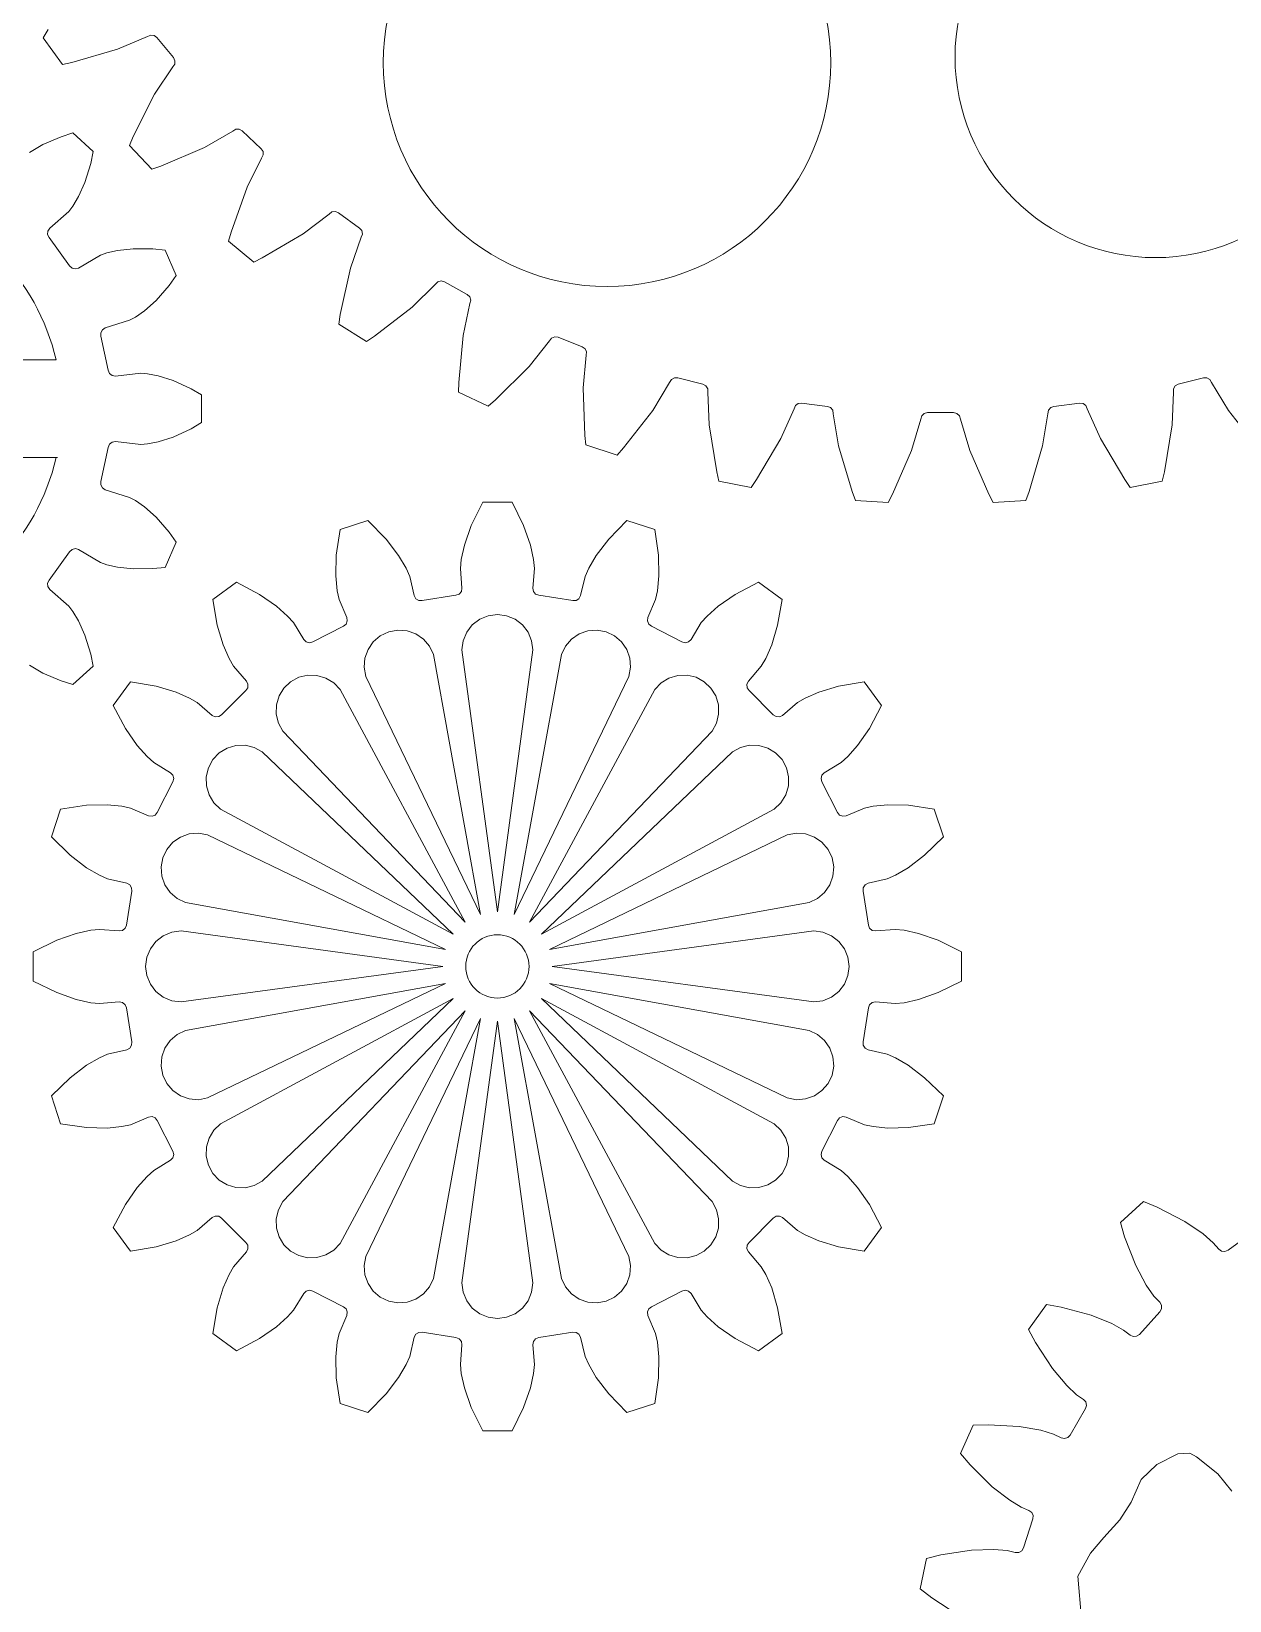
# Model space of a CAD drawing. Header units: millimetres. Extents: x -584 to 91, y -356 to 139.
# Drawn here: x -96.6 to -39.8, y -82.9 to -8.6 of the extents above; entities that cross this region are included whole.
import ezdxf

# ---------------------------------------------------------------- set-up
doc = ezdxf.new("R2010")
doc.units = ezdxf.units.MM
doc.layers.get('0').update_dxf_attribs({"linetype": 'CONTINUOUS'})

msp = doc.modelspace()

# ---------------------------------------------------------------- linework, layer by layer
at = {"color": 5, "lineweight": 0}
for p, q in [((-95.792, -8.541), (-96.02, -8.934)), ((-92.501, -9.474), (-91.074, -8.87)), ((-91.074, -8.87), (-90.925, -8.805)), ((-90.925, -8.805), (-90.763, -8.823)), ((-90.763, -8.823), (-90.632, -8.919)), ((-96.02, -8.934), (-95.108, -10.189)), ((-94.664, -10.094), (-92.501, -9.474)), ((-90.632, -8.919), (-89.847, -9.868)), ((-95.108, -10.189), (-94.664, -10.094)), ((-89.882, -10.311), (-90.742, -11.6)), ((-89.79, -10.177), (-89.882, -10.311)), ((-89.847, -9.868), (-89.777, -10.015)), ((-89.777, -10.015), (-89.79, -10.177)), ((-90.742, -11.6), (-91.756, -13.609)), ((-88.374, -14.121), (-87.034, -13.344)), ((-87.034, -13.344), (-86.894, -13.261)), ((-86.894, -13.261), (-86.731, -13.258)), ((-86.731, -13.258), (-86.59, -13.337)), ((-86.59, -13.337), (-85.692, -14.18)), ((-96.036, -13.987), (-96.672, -14.357)), ((-95.167, -13.614), (-96.036, -13.987)), ((-94.621, -13.437), (-95.167, -13.614)), ((-93.646, -14.315), (-94.621, -13.437)), ((-91.756, -13.609), (-91.933, -14.027)), ((-91.933, -14.027), (-90.871, -15.158)), ((-93.765, -14.876), (-93.646, -14.315)), ((-90.442, -15.008), (-88.374, -14.121)), ((-85.671, -14.624), (-86.362, -16.01)), ((-85.692, -14.18), (-85.604, -14.317)), ((-85.596, -14.479), (-85.671, -14.624)), ((-85.604, -14.317), (-85.596, -14.479)), ((-94.045, -15.78), (-93.765, -14.876)), ((-90.871, -15.158), (-90.442, -15.008)), ((-94.347, -16.451), (-94.045, -15.78)), ((-86.362, -16.01), (-87.117, -18.13)), ((-94.812, -17.15), (-94.618, -16.901)), ((-94.618, -16.901), (-94.347, -16.451)), ((-95.711, -17.946), (-94.812, -17.15)), ((-83.697, -18.215), (-82.465, -17.276)), ((-82.465, -17.276), (-82.337, -17.176)), ((-82.337, -17.176), (-82.176, -17.153)), ((-82.176, -17.153), (-82.025, -17.214)), ((-82.025, -17.214), (-81.029, -17.938)), ((-95.812, -18.243), (-95.801, -18.081)), ((-95.74, -18.389), (-95.812, -18.243)), ((-95.801, -18.081), (-95.711, -17.946)), ((-95.74, -18.389), (-94.77, -19.724)), ((-87.117, -18.13), (-87.24, -18.568)), ((-87.24, -18.568), (-86.045, -19.556)), ((-85.638, -19.354), (-83.697, -18.215)), ((-80.952, -18.375), (-81.465, -19.837)), ((-81.029, -17.938), (-80.924, -18.062)), ((-80.896, -18.222), (-80.952, -18.375)), ((-80.924, -18.062), (-80.896, -18.222)), ((-93.305, -19.225), (-94.34, -19.833)), ((-93.009, -19.117), (-93.305, -19.225)), ((-92.497, -18.998), (-93.009, -19.117)), ((-91.765, -18.918), (-92.497, -18.998)), ((-90.819, -18.931), (-91.765, -18.918)), ((-90.248, -18.991), (-90.819, -18.931)), ((-89.714, -20.19), (-90.248, -18.991)), ((-94.654, -19.838), (-94.77, -19.724)), ((-94.496, -19.877), (-94.654, -19.838)), ((-94.34, -19.833), (-94.496, -19.877)), ((-86.045, -19.556), (-85.638, -19.354)), ((-81.465, -19.837), (-81.948, -22.035)), ((-90.675, -21.366), (-90.052, -20.654)), ((-90.052, -20.654), (-89.714, -20.19)), ((-78.544, -21.691), (-77.439, -20.604)), ((-77.439, -20.604), (-77.325, -20.489)), ((-77.325, -20.489), (-77.168, -20.446)), ((-77.168, -20.446), (-77.011, -20.488)), ((-77.011, -20.488), (-75.931, -21.081)), ((-91.224, -21.857), (-90.675, -21.366)), ((-75.801, -21.505), (-76.126, -23.02)), ((-75.931, -21.081), (-75.812, -21.191)), ((-75.812, -21.191), (-75.764, -21.347)), ((-75.764, -21.347), (-75.801, -21.505)), ((-91.933, -22.305), (-91.655, -22.157)), ((-91.655, -22.157), (-91.224, -21.857)), ((-81.948, -22.035), (-82.015, -22.485)), ((-80.327, -23.064), (-78.544, -21.691)), ((-93.291, -22.898), (-93.215, -22.754)), ((-93.285, -23.06), (-93.291, -22.898)), ((-93.215, -22.754), (-93.078, -22.667)), ((-93.078, -22.667), (-91.933, -22.305)), ((-82.015, -22.485), (-80.705, -23.316)), ((-76.126, -23.02), (-76.33, -25.261)), ((-93.285, -23.06), (-92.942, -24.674)), ((-80.705, -23.316), (-80.327, -23.064)), ((-72.996, -24.493), (-72.036, -23.277)), ((-72.036, -23.277), (-71.937, -23.148)), ((-71.937, -23.148), (-71.787, -23.086)), ((-71.787, -23.086), (-71.625, -23.107)), ((-71.625, -23.107), (-70.48, -23.56)), ((-70.48, -23.56), (-70.348, -23.655)), ((-70.348, -23.655), (-70.281, -23.803)), ((-74.593, -26.079), (-72.996, -24.493)), ((-70.297, -23.965), (-70.43, -25.509)), ((-70.281, -23.803), (-70.297, -23.965)), ((-92.882, -24.825), (-92.942, -24.674)), ((-92.754, -24.926), (-92.882, -24.825)), ((-92.593, -24.949), (-92.754, -24.926)), ((-91.4, -24.814), (-92.593, -24.949)), ((-91.086, -24.836), (-91.4, -24.814)), ((-90.569, -24.935), (-91.086, -24.836)), ((-89.869, -25.16), (-90.569, -24.935)), ((-89.01, -25.557), (-89.869, -25.16)), ((-76.33, -25.261), (-76.34, -25.716)), ((-67.14, -26.578), (-66.34, -25.251)), ((-66.34, -25.251), (-66.258, -25.11)), ((-66.258, -25.11), (-66.117, -25.03)), ((-66.117, -25.03), (-65.954, -25.031)), ((-65.954, -25.031), (-64.762, -25.337)), ((-42.238, -25.337), (-41.046, -25.031)), ((-41.046, -25.031), (-40.883, -25.03)), ((-40.883, -25.03), (-40.742, -25.11)), ((-40.742, -25.11), (-40.66, -25.251)), ((-40.66, -25.251), (-39.86, -26.578)), ((-88.513, -25.844), (-89.01, -25.557)), ((-88.513, -27.156), (-88.513, -25.844)), ((-76.34, -25.716), (-74.936, -26.376)), ((-70.43, -25.509), (-70.351, -27.758)), ((-64.762, -25.337), (-64.619, -25.415)), ((-64.619, -25.415), (-64.534, -25.553)), ((-64.534, -25.553), (-64.529, -25.716)), ((-64.529, -25.716), (-64.468, -27.264)), ((-42.532, -27.264), (-42.471, -25.716)), ((-42.471, -25.716), (-42.466, -25.553)), ((-42.466, -25.553), (-42.381, -25.415)), ((-42.381, -25.415), (-42.238, -25.337)), ((-74.936, -26.376), (-74.593, -26.079)), ((-68.526, -28.351), (-67.14, -26.578)), ((-61.07, -27.912), (-60.442, -26.495)), ((-60.442, -26.495), (-60.378, -26.346)), ((-60.378, -26.346), (-60.248, -26.248)), ((-60.248, -26.248), (-60.087, -26.229)), ((-60.087, -26.229), (-58.865, -26.383)), ((-58.865, -26.383), (-58.714, -26.442)), ((-58.714, -26.442), (-58.612, -26.569)), ((-58.612, -26.569), (-58.587, -26.73)), ((-58.587, -26.73), (-58.332, -28.258)), ((-54.39, -26.835), (-54.273, -26.722)), ((-54.273, -26.722), (-54.116, -26.682)), ((-54.116, -26.682), (-52.884, -26.682)), ((-52.884, -26.682), (-52.727, -26.722)), ((-52.727, -26.722), (-52.61, -26.835)), ((-48.668, -28.258), (-48.413, -26.73)), ((-48.413, -26.73), (-48.388, -26.569)), ((-48.388, -26.569), (-48.286, -26.442)), ((-48.286, -26.442), (-48.135, -26.383)), ((-48.135, -26.383), (-46.913, -26.229)), ((-46.913, -26.229), (-46.752, -26.248)), ((-46.752, -26.248), (-46.622, -26.346)), ((-46.622, -26.346), (-46.558, -26.495)), ((-46.558, -26.495), (-45.93, -27.912)), ((-39.86, -26.578), (-38.474, -28.351)), ((-89.869, -27.84), (-89.01, -27.443)), ((-89.01, -27.443), (-88.513, -27.156)), ((-64.468, -27.264), (-64.108, -29.485)), ((-54.88, -28.475), (-54.435, -26.991)), ((-54.435, -26.991), (-54.39, -26.835)), ((-52.61, -26.835), (-52.565, -26.991)), ((-52.565, -26.991), (-52.12, -28.475)), ((-42.892, -29.485), (-42.532, -27.264)), ((-92.942, -28.326), (-92.882, -28.175)), ((-92.882, -28.175), (-92.754, -28.074)), ((-92.754, -28.074), (-92.593, -28.051)), ((-92.593, -28.051), (-91.4, -28.186)), ((-91.4, -28.186), (-91.086, -28.164)), ((-91.086, -28.164), (-90.569, -28.065)), ((-90.569, -28.065), (-89.869, -27.84)), ((-70.351, -27.758), (-70.305, -28.21)), ((-70.305, -28.21), (-68.83, -28.689)), ((-62.222, -29.845), (-61.07, -27.912)), ((-45.93, -27.912), (-44.778, -29.845)), ((-93.285, -29.94), (-92.942, -28.326)), ((-68.83, -28.689), (-68.526, -28.351)), ((-58.332, -28.258), (-57.696, -30.417)), ((-55.781, -30.537), (-54.88, -28.475)), ((-52.12, -28.475), (-51.219, -30.537)), ((-49.304, -30.417), (-48.668, -28.258)), ((-64.108, -29.485), (-64.004, -29.928)), ((-42.996, -29.928), (-42.892, -29.485)), ((-93.291, -30.102), (-93.285, -29.94)), ((-93.215, -30.246), (-93.291, -30.102)), ((-93.078, -30.333), (-93.215, -30.246)), ((-91.933, -30.695), (-93.078, -30.333)), ((-64.004, -29.928), (-62.481, -30.219)), ((-62.481, -30.219), (-62.222, -29.845)), ((-57.696, -30.417), (-57.539, -30.843)), ((-49.461, -30.843), (-49.304, -30.417)), ((-44.778, -29.845), (-44.519, -30.219)), ((-44.519, -30.219), (-42.996, -29.928)), ((-91.655, -30.843), (-91.933, -30.695)), ((-91.224, -31.143), (-91.655, -30.843)), ((-90.675, -31.634), (-91.224, -31.143)), ((-75.195, -30.922), (-75.74, -32.03)), ((-73.805, -30.922), (-75.195, -30.922)), ((-73.26, -32.03), (-73.805, -30.922)), ((-57.539, -30.843), (-55.991, -30.94)), ((-55.991, -30.94), (-55.781, -30.537)), ((-51.219, -30.537), (-51.009, -30.94)), ((-51.009, -30.94), (-49.461, -30.843)), ((-90.052, -32.346), (-90.675, -31.634)), ((-80.634, -31.783), (-81.956, -32.213)), ((-79.773, -32.669), (-80.634, -31.783)), ((-68.366, -31.783), (-69.227, -32.669)), ((-67.044, -32.213), (-68.366, -31.783)), ((-89.714, -32.81), (-90.052, -32.346)), ((-81.956, -32.213), (-82.132, -33.435)), ((-79.179, -33.449), (-79.773, -32.669)), ((-75.74, -32.03), (-76.064, -32.956)), ((-72.936, -32.956), (-73.26, -32.03)), ((-69.227, -32.669), (-69.821, -33.449)), ((-66.868, -33.435), (-67.044, -32.213)), ((-95.74, -34.611), (-94.77, -33.276)), ((-94.77, -33.276), (-94.654, -33.162)), ((-94.654, -33.162), (-94.496, -33.123)), ((-94.496, -33.123), (-94.34, -33.167)), ((-94.34, -33.167), (-93.305, -33.775)), ((-90.248, -34.009), (-89.714, -32.81)), ((-82.132, -33.435), (-82.154, -34.416)), ((-76.064, -32.956), (-76.215, -33.64)), ((-72.785, -33.64), (-72.936, -32.956)), ((-66.846, -34.416), (-66.868, -33.435)), ((-93.305, -33.775), (-93.009, -33.883)), ((-93.009, -33.883), (-92.497, -34.002)), ((-92.497, -34.002), (-91.765, -34.082)), ((-91.765, -34.082), (-90.819, -34.069)), ((-90.819, -34.069), (-90.248, -34.009)), ((-78.824, -34.054), (-79.179, -33.449)), ((-78.656, -34.439), (-78.824, -34.054)), ((-76.215, -33.64), (-76.255, -34.059)), ((-76.255, -34.059), (-76.18, -34.99)), ((-72.82, -34.99), (-72.745, -34.059)), ((-72.745, -34.059), (-72.785, -33.64)), ((-70.176, -34.054), (-70.344, -34.439)), ((-69.821, -33.449), (-70.176, -34.054)), ((-95.812, -34.757), (-95.74, -34.611)), ((-95.801, -34.919), (-95.812, -34.757)), ((-95.711, -35.054), (-95.801, -34.919)), ((-86.863, -34.713), (-87.987, -35.53)), ((-85.771, -35.289), (-86.863, -34.713)), ((-82.154, -34.416), (-82.086, -35.113)), ((-78.441, -35.348), (-78.656, -34.439)), ((-70.344, -34.439), (-70.559, -35.348)), ((-66.914, -35.113), (-66.846, -34.416)), ((-62.137, -34.713), (-63.229, -35.289)), ((-61.013, -35.53), (-62.137, -34.713)), ((-94.812, -35.85), (-95.711, -35.054)), ((-87.987, -35.53), (-87.777, -36.747)), ((-84.964, -35.847), (-85.771, -35.289)), ((-82.086, -35.113), (-81.995, -35.524)), ((-81.995, -35.524), (-81.635, -36.386)), ((-78.365, -35.492), (-78.441, -35.348)), ((-78.228, -35.579), (-78.365, -35.492)), ((-78.066, -35.585), (-78.228, -35.579)), ((-76.463, -35.331), (-78.066, -35.585)), ((-76.31, -35.275), (-76.463, -35.331)), ((-76.207, -35.15), (-76.31, -35.275)), ((-76.18, -34.99), (-76.207, -35.15)), ((-72.793, -35.15), (-72.82, -34.99)), ((-72.69, -35.275), (-72.793, -35.15)), ((-72.537, -35.331), (-72.69, -35.275)), ((-70.934, -35.585), (-72.537, -35.331)), ((-70.772, -35.579), (-70.934, -35.585)), ((-70.635, -35.492), (-70.772, -35.579)), ((-70.559, -35.348), (-70.635, -35.492)), ((-67.365, -36.386), (-67.005, -35.524)), ((-67.005, -35.524), (-66.914, -35.113)), ((-63.229, -35.289), (-64.036, -35.847)), ((-61.223, -36.747), (-61.013, -35.53)), ((-94.618, -36.099), (-94.812, -35.85)), ((-94.347, -36.549), (-94.618, -36.099)), ((-84.44, -36.313), (-84.964, -35.847)), ((-84.161, -36.628), (-84.44, -36.313)), ((-81.635, -36.386), (-81.612, -36.546)), ((-67.388, -36.546), (-67.365, -36.386)), ((-64.56, -36.313), (-64.839, -36.628)), ((-64.036, -35.847), (-64.56, -36.313)), ((-94.045, -37.22), (-94.347, -36.549)), ((-87.777, -36.747), (-87.495, -37.686)), ((-83.675, -37.425), (-84.161, -36.628)), ((-81.799, -36.798), (-83.245, -37.535)), ((-81.672, -36.698), (-81.799, -36.798)), ((-81.612, -36.546), (-81.672, -36.698)), ((-67.328, -36.698), (-67.388, -36.546)), ((-67.201, -36.798), (-67.328, -36.698)), ((-65.755, -37.535), (-67.201, -36.798)), ((-64.839, -36.628), (-65.325, -37.425)), ((-61.505, -37.686), (-61.223, -36.747)), ((-93.765, -38.124), (-94.045, -37.22)), ((-87.495, -37.686), (-87.214, -38.329)), ((-83.559, -37.539), (-83.675, -37.425)), ((-83.402, -37.579), (-83.559, -37.539)), ((-83.245, -37.535), (-83.402, -37.579)), ((-65.598, -37.579), (-65.755, -37.535)), ((-65.441, -37.539), (-65.598, -37.579)), ((-65.325, -37.425), (-65.441, -37.539)), ((-61.786, -38.329), (-61.505, -37.686)), ((-96.672, -38.643), (-96.036, -39.013)), ((-93.646, -38.685), (-93.765, -38.124)), ((-87.214, -38.329), (-87.001, -38.691)), ((-61.999, -38.691), (-61.786, -38.329)), ((-96.036, -39.013), (-95.167, -39.386)), ((-95.167, -39.386), (-94.621, -39.563)), ((-94.621, -39.563), (-93.646, -38.685)), ((-87.001, -38.691), (-86.393, -39.399)), ((-62.607, -39.399), (-61.999, -38.691)), ((-91.881, -39.424), (-92.698, -40.548)), ((-90.664, -39.634), (-91.881, -39.424)), ((-89.725, -39.916), (-90.664, -39.634)), ((-89.082, -40.197), (-89.725, -39.916)), ((-86.421, -39.843), (-87.568, -40.99)), ((-86.331, -39.707), (-86.421, -39.843)), ((-86.393, -39.399), (-86.321, -39.545)), ((-86.321, -39.545), (-86.331, -39.707)), ((-62.679, -39.545), (-62.607, -39.399)), ((-62.669, -39.707), (-62.679, -39.545)), ((-62.579, -39.843), (-62.669, -39.707)), ((-61.432, -40.99), (-62.579, -39.843)), ((-59.275, -39.916), (-59.918, -40.197)), ((-58.336, -39.634), (-59.275, -39.916)), ((-57.119, -39.424), (-58.336, -39.634)), ((-56.302, -40.548), (-57.119, -39.424)), ((-92.698, -40.548), (-92.122, -41.64)), ((-88.72, -40.41), (-89.082, -40.197)), ((-88.012, -41.018), (-88.72, -40.41)), ((-60.28, -40.41), (-60.988, -41.018)), ((-59.918, -40.197), (-60.28, -40.41)), ((-56.878, -41.64), (-56.302, -40.548)), ((-87.866, -41.09), (-88.012, -41.018)), ((-87.704, -41.08), (-87.866, -41.09)), ((-87.568, -40.99), (-87.704, -41.08)), ((-61.296, -41.08), (-61.432, -40.99)), ((-61.134, -41.09), (-61.296, -41.08)), ((-60.988, -41.018), (-61.134, -41.09)), ((-92.122, -41.64), (-91.564, -42.447)), ((-57.436, -42.447), (-56.878, -41.64)), ((-91.564, -42.447), (-91.098, -42.971)), ((-91.098, -42.971), (-90.783, -43.25)), ((-58.217, -43.25), (-57.902, -42.971)), ((-57.902, -42.971), (-57.436, -42.447)), ((-90.783, -43.25), (-89.986, -43.736)), ((-89.986, -43.736), (-89.872, -43.852)), ((-59.128, -43.852), (-59.014, -43.736)), ((-59.014, -43.736), (-58.217, -43.25)), ((-89.876, -44.166), (-90.613, -45.612)), ((-89.832, -44.009), (-89.876, -44.166)), ((-89.872, -43.852), (-89.832, -44.009)), ((-59.168, -44.009), (-59.128, -43.852)), ((-59.124, -44.166), (-59.168, -44.009)), ((-58.387, -45.612), (-59.124, -44.166)), ((-93.976, -45.279), (-95.198, -45.455)), ((-92.995, -45.257), (-93.976, -45.279)), ((-92.298, -45.325), (-92.995, -45.257)), ((-91.887, -45.416), (-92.298, -45.325)), ((-56.702, -45.325), (-57.113, -45.416)), ((-56.005, -45.257), (-56.702, -45.325)), ((-55.024, -45.279), (-56.005, -45.257)), ((-53.802, -45.455), (-55.024, -45.279)), ((-95.198, -45.455), (-95.628, -46.777)), ((-91.025, -45.776), (-91.887, -45.416)), ((-90.865, -45.799), (-91.025, -45.776)), ((-90.713, -45.739), (-90.865, -45.799)), ((-90.613, -45.612), (-90.713, -45.739)), ((-58.287, -45.739), (-58.387, -45.612)), ((-58.135, -45.799), (-58.287, -45.739)), ((-57.975, -45.776), (-58.135, -45.799)), ((-57.113, -45.416), (-57.975, -45.776)), ((-53.372, -46.777), (-53.802, -45.455)), ((-95.628, -46.777), (-94.742, -47.638)), ((-54.258, -47.638), (-53.372, -46.777)), ((-94.742, -47.638), (-93.962, -48.232)), ((-93.962, -48.232), (-93.357, -48.587)), ((-55.643, -48.587), (-55.038, -48.232)), ((-55.038, -48.232), (-54.258, -47.638)), ((-93.357, -48.587), (-92.972, -48.755)), ((-92.972, -48.755), (-92.063, -48.97)), ((-92.063, -48.97), (-91.919, -49.046)), ((-91.919, -49.046), (-91.832, -49.183)), ((-57.168, -49.183), (-57.081, -49.046)), ((-57.081, -49.046), (-56.937, -48.97)), ((-56.937, -48.97), (-56.028, -48.755)), ((-56.028, -48.755), (-55.643, -48.587)), ((-91.826, -49.345), (-92.08, -50.948)), ((-91.832, -49.183), (-91.826, -49.345)), ((-57.174, -49.345), (-57.168, -49.183)), ((-56.92, -50.948), (-57.174, -49.345)), ((-93.771, -51.196), (-94.455, -51.346)), ((-93.352, -51.156), (-93.771, -51.196)), ((-92.421, -51.231), (-93.352, -51.156)), ((-92.261, -51.204), (-92.421, -51.231)), ((-92.136, -51.1), (-92.261, -51.204)), ((-92.08, -50.948), (-92.136, -51.1)), ((-56.864, -51.1), (-56.92, -50.948)), ((-56.739, -51.204), (-56.864, -51.1)), ((-56.579, -51.231), (-56.739, -51.204)), ((-55.648, -51.156), (-56.579, -51.231)), ((-55.229, -51.196), (-55.648, -51.156)), ((-54.545, -51.346), (-55.229, -51.196)), ((-95.381, -51.671), (-96.489, -52.216)), ((-94.455, -51.346), (-95.381, -51.671)), ((-53.619, -51.671), (-54.545, -51.346)), ((-52.511, -52.216), (-53.619, -51.671)), ((-96.489, -52.216), (-96.489, -53.606)), ((-52.511, -53.606), (-52.511, -52.216)), ((-96.489, -53.606), (-95.381, -54.151)), ((-95.381, -54.151), (-94.455, -54.475)), ((-54.545, -54.475), (-53.619, -54.151)), ((-53.619, -54.151), (-52.511, -53.606)), ((-94.455, -54.475), (-93.771, -54.626)), ((-93.771, -54.626), (-93.352, -54.666)), ((-93.352, -54.666), (-92.421, -54.591)), ((-92.421, -54.591), (-92.261, -54.618)), ((-92.261, -54.618), (-92.136, -54.721)), ((-92.136, -54.721), (-92.08, -54.874)), ((-92.08, -54.874), (-91.826, -56.477)), ((-57.174, -56.477), (-56.92, -54.874)), ((-56.92, -54.874), (-56.864, -54.721)), ((-56.864, -54.721), (-56.739, -54.618)), ((-56.739, -54.618), (-56.579, -54.591)), ((-56.579, -54.591), (-55.648, -54.666)), ((-55.648, -54.666), (-55.229, -54.626)), ((-55.229, -54.626), (-54.545, -54.475)), ((-91.826, -56.477), (-91.832, -56.639)), ((-57.168, -56.639), (-57.174, -56.477)), ((-92.972, -57.067), (-93.357, -57.235)), ((-92.063, -56.852), (-92.972, -57.067)), ((-91.919, -56.776), (-92.063, -56.852)), ((-91.832, -56.639), (-91.919, -56.776)), ((-57.081, -56.776), (-57.168, -56.639)), ((-56.937, -56.852), (-57.081, -56.776)), ((-56.028, -57.067), (-56.937, -56.852)), ((-55.643, -57.235), (-56.028, -57.067)), ((-93.962, -57.59), (-94.742, -58.184)), ((-93.357, -57.235), (-93.962, -57.59)), ((-55.038, -57.59), (-55.643, -57.235)), ((-54.258, -58.184), (-55.038, -57.59)), ((-94.742, -58.184), (-95.628, -59.045)), ((-53.372, -59.045), (-54.258, -58.184)), ((-95.628, -59.045), (-95.198, -60.367)), ((-53.802, -60.367), (-53.372, -59.045)), ((-91.887, -60.406), (-91.025, -60.046)), ((-91.025, -60.046), (-90.865, -60.023)), ((-90.865, -60.023), (-90.713, -60.083)), ((-90.713, -60.083), (-90.613, -60.21)), ((-58.387, -60.21), (-58.287, -60.083)), ((-58.287, -60.083), (-58.135, -60.023)), ((-58.135, -60.023), (-57.975, -60.046)), ((-57.975, -60.046), (-57.113, -60.406)), ((-95.198, -60.367), (-93.976, -60.543)), ((-93.976, -60.543), (-92.995, -60.565)), ((-92.995, -60.565), (-92.298, -60.497)), ((-92.298, -60.497), (-91.887, -60.406)), ((-90.613, -60.21), (-89.876, -61.656)), ((-59.124, -61.656), (-58.387, -60.21)), ((-57.113, -60.406), (-56.702, -60.497)), ((-56.702, -60.497), (-56.005, -60.565)), ((-56.005, -60.565), (-55.024, -60.543)), ((-55.024, -60.543), (-53.802, -60.367)), ((-89.876, -61.656), (-89.832, -61.812)), ((-59.168, -61.812), (-59.124, -61.656)), ((-89.986, -62.086), (-90.783, -62.572)), ((-89.872, -61.97), (-89.986, -62.086)), ((-89.832, -61.812), (-89.872, -61.97)), ((-59.128, -61.97), (-59.168, -61.812)), ((-59.014, -62.086), (-59.128, -61.97)), ((-58.217, -62.572), (-59.014, -62.086)), ((-91.098, -62.851), (-91.564, -63.375)), ((-90.783, -62.572), (-91.098, -62.851)), ((-57.902, -62.851), (-58.217, -62.572)), ((-57.436, -63.375), (-57.902, -62.851)), ((-91.564, -63.375), (-92.122, -64.181)), ((-56.878, -64.181), (-57.436, -63.375)), ((-92.122, -64.181), (-92.698, -65.274)), ((-56.302, -65.274), (-56.878, -64.181)), ((-43.888, -64.05), (-44.984, -65.036)), ((-43.241, -64.317), (-43.888, -64.05)), ((-41.932, -64.989), (-43.241, -64.317)), ((-92.698, -65.274), (-91.881, -66.398)), ((-88.72, -65.412), (-88.012, -64.804)), ((-88.012, -64.804), (-87.866, -64.732)), ((-87.866, -64.732), (-87.704, -64.742)), ((-87.704, -64.742), (-87.568, -64.832)), ((-87.568, -64.832), (-86.421, -65.979)), ((-62.579, -65.979), (-61.432, -64.832)), ((-61.432, -64.832), (-61.296, -64.742)), ((-61.296, -64.742), (-61.134, -64.732)), ((-61.134, -64.732), (-60.988, -64.804)), ((-60.988, -64.804), (-60.28, -65.412)), ((-57.119, -66.398), (-56.302, -65.274)), ((-44.984, -65.036), (-44.786, -65.708)), ((-41.061, -65.579), (-41.932, -64.989)), ((-90.664, -66.188), (-89.725, -65.906)), ((-89.725, -65.906), (-89.082, -65.625)), ((-89.082, -65.625), (-88.72, -65.412)), ((-86.421, -65.979), (-86.331, -66.115)), ((-86.331, -66.115), (-86.321, -66.277)), ((-62.679, -66.277), (-62.669, -66.115)), ((-62.669, -66.115), (-62.579, -65.979)), ((-60.28, -65.412), (-59.918, -65.625)), ((-59.918, -65.625), (-59.275, -65.906)), ((-59.275, -65.906), (-58.336, -66.188)), ((-44.786, -65.708), (-44.254, -67.08)), ((-40.585, -65.993), (-41.061, -65.579)), ((-40.324, -66.297), (-40.585, -65.993)), ((-38.713, -65.5), (-39.883, -66.35)), ((-91.881, -66.398), (-90.664, -66.188)), ((-86.393, -66.423), (-87.001, -67.131)), ((-86.321, -66.277), (-86.393, -66.423)), ((-62.607, -66.423), (-62.679, -66.277)), ((-61.999, -67.131), (-62.607, -66.423)), ((-58.336, -66.188), (-57.119, -66.398)), ((-40.194, -66.395), (-40.324, -66.297)), ((-40.033, -66.414), (-40.194, -66.395)), ((-39.883, -66.35), (-40.033, -66.414)), ((-87.214, -67.493), (-87.495, -68.135)), ((-87.001, -67.131), (-87.214, -67.493)), ((-61.786, -67.493), (-61.999, -67.131)), ((-61.505, -68.135), (-61.786, -67.493)), ((-44.254, -67.08), (-43.758, -68.008)), ((-87.495, -68.135), (-87.777, -69.075)), ((-83.675, -68.397), (-83.559, -68.283)), ((-83.559, -68.283), (-83.402, -68.243)), ((-83.402, -68.243), (-83.245, -68.287)), ((-83.245, -68.287), (-81.799, -69.024)), ((-67.201, -69.024), (-65.755, -68.287)), ((-65.755, -68.287), (-65.598, -68.243)), ((-65.598, -68.243), (-65.441, -68.283)), ((-65.441, -68.283), (-65.325, -68.397)), ((-61.223, -69.075), (-61.505, -68.135)), ((-43.758, -68.008), (-43.397, -68.524)), ((-87.777, -69.075), (-87.987, -70.292)), ((-84.161, -69.194), (-83.675, -68.397)), ((-81.799, -69.024), (-81.672, -69.124)), ((-67.328, -69.124), (-67.201, -69.024)), ((-65.325, -68.397), (-64.839, -69.194)), ((-61.013, -70.292), (-61.223, -69.075)), ((-48.478, -68.917), (-49.344, -70.11)), ((-47.789, -69.044), (-48.478, -68.917)), ((-46.369, -69.429), (-47.789, -69.044)), ((-43.397, -68.524), (-43.121, -68.816)), ((-43.121, -68.816), (-43.038, -68.955)), ((-43.038, -68.955), (-43.035, -69.118)), ((-84.964, -69.975), (-84.44, -69.509)), ((-84.44, -69.509), (-84.161, -69.194)), ((-81.635, -69.436), (-81.995, -70.298)), ((-81.672, -69.124), (-81.612, -69.275)), ((-81.612, -69.275), (-81.635, -69.436)), ((-67.388, -69.275), (-67.328, -69.124)), ((-67.365, -69.436), (-67.388, -69.275)), ((-67.005, -70.298), (-67.365, -69.436)), ((-64.839, -69.194), (-64.56, -69.509)), ((-64.56, -69.509), (-64.036, -69.975)), ((-45.395, -69.825), (-46.369, -69.429)), ((-44.843, -70.131), (-45.395, -69.825)), ((-43.115, -69.26), (-44.082, -70.334)), ((-43.035, -69.118), (-43.115, -69.26)), ((-87.987, -70.292), (-86.863, -71.109)), ((-86.863, -71.109), (-85.771, -70.533)), ((-85.771, -70.533), (-84.964, -69.975)), ((-81.995, -70.298), (-82.086, -70.709)), ((-78.656, -71.383), (-78.441, -70.474)), ((-78.441, -70.474), (-78.365, -70.33)), ((-78.365, -70.33), (-78.228, -70.243)), ((-78.228, -70.243), (-78.066, -70.237)), ((-78.066, -70.237), (-76.463, -70.491)), ((-76.463, -70.491), (-76.31, -70.547)), ((-76.31, -70.547), (-76.207, -70.672)), ((-72.793, -70.672), (-72.69, -70.547)), ((-72.69, -70.547), (-72.537, -70.491)), ((-72.537, -70.491), (-70.934, -70.237)), ((-70.934, -70.237), (-70.772, -70.243)), ((-70.772, -70.243), (-70.635, -70.33)), ((-70.635, -70.33), (-70.559, -70.474)), ((-70.559, -70.474), (-70.344, -71.383)), ((-66.914, -70.709), (-67.005, -70.298)), ((-64.036, -69.975), (-63.229, -70.533)), ((-63.229, -70.533), (-62.137, -71.109)), ((-62.137, -71.109), (-61.013, -70.292)), ((-49.344, -70.11), (-49.011, -70.725)), ((-44.524, -70.374), (-44.843, -70.131)), ((-44.377, -70.442), (-44.524, -70.374)), ((-44.215, -70.428), (-44.377, -70.442)), ((-44.082, -70.334), (-44.215, -70.428)), ((-82.086, -70.709), (-82.154, -71.406)), ((-76.18, -70.832), (-76.255, -71.763)), ((-76.207, -70.672), (-76.18, -70.832)), ((-72.82, -70.832), (-72.793, -70.672)), ((-72.745, -71.763), (-72.82, -70.832)), ((-66.846, -71.406), (-66.914, -70.709)), ((-49.011, -70.725), (-48.205, -71.957)), ((-82.154, -71.406), (-82.132, -72.387)), ((-79.179, -72.373), (-78.824, -71.768)), ((-78.824, -71.768), (-78.656, -71.383)), ((-76.255, -71.763), (-76.215, -72.182)), ((-72.785, -72.182), (-72.745, -71.763)), ((-70.344, -71.383), (-70.176, -71.768)), ((-70.176, -71.768), (-69.821, -72.373)), ((-66.868, -72.387), (-66.846, -71.406)), ((-48.205, -71.957), (-47.528, -72.761)), ((-82.132, -72.387), (-81.956, -73.609)), ((-79.773, -73.153), (-79.179, -72.373)), ((-76.215, -72.182), (-76.064, -72.866)), ((-72.936, -72.866), (-72.785, -72.182)), ((-69.821, -72.373), (-69.227, -73.153)), ((-67.044, -73.609), (-66.868, -72.387)), ((-47.528, -72.761), (-47.067, -73.192)), ((-80.634, -74.038), (-79.773, -73.153)), ((-76.064, -72.866), (-75.74, -73.792)), ((-73.26, -73.792), (-72.936, -72.866)), ((-69.227, -73.153), (-68.366, -74.038)), ((-47.067, -73.192), (-46.737, -73.419)), ((-46.737, -73.419), (-46.626, -73.538)), ((-46.626, -73.538), (-46.59, -73.697)), ((-81.956, -73.609), (-80.634, -74.038)), ((-75.74, -73.792), (-75.195, -74.9)), ((-73.805, -74.9), (-73.26, -73.792)), ((-68.366, -74.038), (-67.044, -73.609)), ((-46.638, -73.852), (-47.361, -75.104)), ((-46.59, -73.697), (-46.638, -73.852)), ((-75.195, -74.9), (-73.805, -74.9)), ((-51.955, -74.632), (-52.555, -75.979)), ((-51.255, -74.613), (-51.955, -74.632)), ((-49.786, -74.694), (-51.255, -74.613)), ((-48.751, -74.879), (-49.786, -74.694)), ((-48.147, -75.063), (-48.751, -74.879)), ((-47.785, -75.235), (-48.147, -75.063)), ((-47.627, -75.271), (-47.785, -75.235)), ((-47.472, -75.223), (-47.627, -75.271)), ((-47.361, -75.104), (-47.472, -75.223)), ((-52.555, -75.979), (-52.101, -76.512)), ((-52.101, -76.512), (-51.057, -77.549)), ((-51.057, -77.549), (-50.227, -78.195)), ((-50.227, -78.195), (-49.686, -78.52)), ((-49.686, -78.52), (-49.316, -78.674)), ((-49.316, -78.674), (-49.183, -78.767)), ((-49.183, -78.767), (-49.115, -78.915)), ((-49.13, -79.077), (-49.576, -80.452)), ((-49.115, -78.915), (-49.13, -79.077)), ((-54.169, -80.945), (-54.475, -82.387)), ((-53.488, -80.781), (-54.169, -80.945)), ((-52.033, -80.555), (-53.488, -80.781)), ((-50.983, -80.521), (-52.033, -80.555)), ((-50.354, -80.575), (-50.983, -80.521)), ((-49.964, -80.668), (-50.354, -80.575)), ((-49.802, -80.671), (-49.964, -80.668)), ((-49.66, -80.591), (-49.802, -80.671)), ((-49.576, -80.452), (-49.66, -80.591)), ((-54.475, -82.387), (-53.92, -82.814)), ((-53.92, -82.814), (-52.683, -83.612))]:
    msp.add_line(p, q, dxfattribs=at)
at = {"color": 1, "lineweight": 0}
for p, q in [((-95.411, -24.187), (-100.743, -24.187)), ((-95.336, -28.813), (-100.706, -28.813)), ((-75.34, -36.467), (-74.935, -36.3)), ((-74.935, -36.3), (-74.5, -36.242)), ((-74.5, -36.242), (-74.065, -36.3)), ((-74.065, -36.3), (-73.66, -36.467)), ((-80.047, -37.247), (-79.651, -37.058)), ((-79.651, -37.058), (-79.22, -36.978)), ((-79.22, -36.978), (-78.783, -37.013)), ((-78.783, -37.013), (-78.369, -37.159)), ((-78.369, -37.159), (-78.008, -37.407)), ((-76.122, -37.487), (-75.955, -37.082)), ((-75.955, -37.082), (-75.688, -36.734)), ((-75.688, -36.734), (-75.34, -36.467)), ((-73.66, -36.467), (-73.312, -36.734)), ((-73.312, -36.734), (-73.045, -37.082)), ((-73.045, -37.082), (-72.878, -37.487)), ((-70.992, -37.407), (-70.631, -37.159)), ((-70.631, -37.159), (-70.217, -37.013)), ((-70.217, -37.013), (-69.78, -36.978)), ((-69.78, -36.978), (-69.349, -37.058)), ((-69.349, -37.058), (-68.953, -37.247)), ((-80.775, -38.306), (-80.628, -37.893)), ((-80.628, -37.893), (-80.38, -37.532)), ((-80.38, -37.532), (-80.047, -37.247)), ((-78.008, -37.407), (-77.723, -37.741)), ((-77.723, -37.741), (-77.535, -38.137)), ((-76.18, -37.922), (-76.122, -37.487)), ((-72.878, -37.487), (-72.82, -37.922)), ((-71.465, -38.137), (-71.277, -37.741)), ((-71.277, -37.741), (-70.992, -37.407)), ((-68.953, -37.247), (-68.62, -37.532)), ((-68.62, -37.532), (-68.372, -37.893)), ((-68.372, -37.893), (-68.225, -38.306)), ((-80.809, -38.743), (-80.775, -38.306)), ((-75.3, -50.449), (-77.535, -38.137)), ((-76.18, -37.922), (-74.5, -50.322)), ((-74.5, -50.322), (-72.82, -37.922)), ((-71.465, -38.137), (-73.7, -50.449)), ((-68.225, -38.306), (-68.191, -38.743)), ((-84.298, -39.426), (-83.912, -39.217)), ((-83.912, -39.217), (-83.486, -39.114)), ((-83.486, -39.114), (-83.048, -39.126)), ((-83.048, -39.126), (-82.627, -39.25)), ((-82.627, -39.25), (-82.253, -39.479)), ((-80.729, -39.175), (-80.809, -38.743)), ((-80.729, -39.175), (-75.3, -50.449)), ((-73.7, -50.449), (-68.271, -39.175)), ((-68.191, -38.743), (-68.271, -39.175)), ((-66.747, -39.479), (-66.373, -39.25)), ((-66.373, -39.25), (-65.952, -39.126)), ((-65.952, -39.126), (-65.514, -39.114)), ((-65.514, -39.114), (-65.088, -39.217)), ((-65.088, -39.217), (-64.702, -39.426)), ((-84.969, -40.522), (-84.845, -40.101)), ((-84.845, -40.101), (-84.616, -39.728)), ((-84.616, -39.728), (-84.298, -39.426)), ((-82.253, -39.479), (-81.952, -39.797)), ((-76.022, -50.816), (-81.952, -39.797)), ((-67.048, -39.797), (-72.978, -50.816)), ((-67.048, -39.797), (-66.747, -39.479)), ((-64.702, -39.426), (-64.384, -39.728)), ((-64.384, -39.728), (-64.155, -40.101)), ((-64.155, -40.101), (-64.031, -40.522)), ((-84.981, -40.96), (-84.969, -40.522)), ((-64.031, -40.522), (-64.019, -40.96)), ((-84.878, -41.386), (-84.981, -40.96)), ((-84.669, -41.772), (-84.878, -41.386)), ((-64.122, -41.386), (-64.331, -41.772)), ((-64.019, -40.96), (-64.122, -41.386)), ((-84.669, -41.772), (-76.022, -50.816)), ((-72.978, -50.816), (-64.331, -41.772)), ((-87.985, -43.113), (-87.683, -42.795)), ((-87.683, -42.795), (-87.31, -42.566)), ((-87.31, -42.566), (-86.889, -42.442)), ((-86.889, -42.442), (-86.451, -42.43)), ((-86.451, -42.43), (-86.024, -42.533)), ((-86.024, -42.533), (-85.639, -42.742)), ((-76.595, -51.389), (-85.639, -42.742)), ((-63.361, -42.742), (-72.405, -51.389)), ((-63.361, -42.742), (-62.976, -42.533)), ((-62.976, -42.533), (-62.549, -42.43)), ((-62.549, -42.43), (-62.111, -42.442)), ((-62.111, -42.442), (-61.69, -42.566)), ((-61.69, -42.566), (-61.317, -42.795)), ((-61.317, -42.795), (-61.015, -43.113)), ((-88.297, -43.925), (-88.194, -43.499)), ((-88.194, -43.499), (-87.985, -43.113)), ((-61.015, -43.113), (-60.806, -43.499)), ((-60.806, -43.499), (-60.703, -43.925)), ((-88.285, -44.363), (-88.297, -43.925)), ((-88.161, -44.784), (-88.285, -44.363)), ((-60.715, -44.363), (-60.839, -44.784)), ((-60.703, -43.925), (-60.715, -44.363)), ((-87.932, -45.158), (-88.161, -44.784)), ((-87.614, -45.459), (-87.932, -45.158)), ((-61.068, -45.158), (-61.386, -45.459)), ((-60.839, -44.784), (-61.068, -45.158)), ((-87.614, -45.459), (-76.595, -51.389)), ((-72.405, -51.389), (-61.386, -45.459)), ((-89.879, -47.031), (-89.518, -46.783)), ((-89.518, -46.783), (-89.105, -46.636)), ((-89.105, -46.636), (-88.668, -46.602)), ((-88.668, -46.602), (-88.236, -46.682)), ((-76.962, -52.111), (-88.236, -46.682)), ((-60.764, -46.682), (-72.038, -52.111)), ((-60.764, -46.682), (-60.332, -46.602)), ((-60.332, -46.602), (-59.895, -46.636)), ((-59.895, -46.636), (-59.482, -46.783)), ((-59.482, -46.783), (-59.121, -47.031)), ((-90.353, -47.76), (-90.164, -47.364)), ((-90.164, -47.364), (-89.879, -47.031)), ((-59.121, -47.031), (-58.836, -47.364)), ((-58.836, -47.364), (-58.647, -47.76)), ((-90.433, -48.191), (-90.353, -47.76)), ((-90.398, -48.628), (-90.433, -48.191)), ((-58.647, -47.76), (-58.567, -48.191)), ((-58.567, -48.191), (-58.602, -48.628)), ((-90.252, -49.042), (-90.398, -48.628)), ((-90.004, -49.403), (-90.252, -49.042)), ((-58.748, -49.042), (-58.996, -49.403)), ((-58.602, -48.628), (-58.748, -49.042)), ((-89.67, -49.688), (-90.004, -49.403)), ((-89.274, -49.876), (-89.67, -49.688)), ((-59.33, -49.688), (-59.726, -49.876)), ((-58.996, -49.403), (-59.33, -49.688)), ((-89.274, -49.876), (-76.962, -52.111)), ((-72.038, -52.111), (-59.726, -49.876)), ((-89.924, -51.289), (-89.489, -51.231)), ((-77.089, -52.911), (-89.489, -51.231)), ((-59.511, -51.231), (-71.911, -52.911)), ((-59.511, -51.231), (-59.076, -51.289)), ((-90.944, -52.071), (-90.677, -51.723)), ((-90.677, -51.723), (-90.329, -51.456)), ((-90.329, -51.456), (-89.924, -51.289)), ((-59.076, -51.289), (-58.671, -51.456)), ((-58.671, -51.456), (-58.323, -51.723)), ((-58.323, -51.723), (-58.056, -52.071)), ((-91.169, -52.911), (-91.111, -52.476)), ((-91.111, -52.476), (-90.944, -52.071)), ((-58.056, -52.071), (-57.889, -52.476)), ((-57.889, -52.476), (-57.831, -52.911)), ((-91.111, -53.346), (-91.169, -52.911)), ((-90.944, -53.751), (-91.111, -53.346)), ((-89.489, -54.591), (-77.089, -52.911)), ((-71.911, -52.911), (-59.511, -54.591)), ((-57.889, -53.346), (-58.056, -53.751)), ((-57.831, -52.911), (-57.889, -53.346)), ((-90.677, -54.099), (-90.944, -53.751)), ((-90.329, -54.366), (-90.677, -54.099)), ((-76.962, -53.711), (-89.274, -55.945)), ((-88.236, -59.14), (-76.962, -53.711)), ((-72.038, -53.711), (-60.764, -59.14)), ((-59.726, -55.945), (-72.038, -53.711)), ((-58.323, -54.099), (-58.671, -54.366)), ((-58.056, -53.751), (-58.323, -54.099)), ((-89.924, -54.533), (-90.329, -54.366)), ((-89.489, -54.591), (-89.924, -54.533)), ((-76.595, -54.433), (-87.614, -60.363)), ((-85.639, -63.08), (-76.595, -54.433)), ((-61.386, -60.363), (-72.405, -54.433)), ((-72.405, -54.433), (-63.361, -63.08)), ((-59.076, -54.533), (-59.511, -54.591)), ((-58.671, -54.366), (-59.076, -54.533)), ((-76.022, -55.006), (-84.669, -64.05)), ((-81.952, -66.025), (-76.022, -55.006)), ((-75.3, -55.373), (-80.729, -66.647)), ((-77.535, -67.685), (-75.3, -55.373)), ((-74.5, -55.5), (-76.18, -67.9)), ((-72.82, -67.9), (-74.5, -55.5)), ((-73.7, -55.373), (-71.465, -67.685)), ((-68.271, -66.647), (-73.7, -55.373)), ((-72.978, -55.006), (-67.048, -66.025)), ((-64.331, -64.05), (-72.978, -55.006)), ((-90.252, -56.78), (-90.004, -56.419)), ((-90.004, -56.419), (-89.67, -56.134)), ((-89.67, -56.134), (-89.274, -55.945)), ((-59.726, -55.945), (-59.33, -56.134)), ((-59.33, -56.134), (-58.996, -56.419)), ((-58.996, -56.419), (-58.748, -56.78)), ((-90.433, -57.631), (-90.398, -57.194)), ((-90.398, -57.194), (-90.252, -56.78)), ((-58.748, -56.78), (-58.602, -57.194)), ((-58.602, -57.194), (-58.567, -57.631)), ((-90.353, -58.062), (-90.433, -57.631)), ((-58.567, -57.631), (-58.647, -58.062)), ((-90.164, -58.458), (-90.353, -58.062)), ((-89.879, -58.791), (-90.164, -58.458)), ((-58.836, -58.458), (-59.121, -58.791)), ((-58.647, -58.062), (-58.836, -58.458)), ((-89.518, -59.039), (-89.879, -58.791)), ((-89.105, -59.186), (-89.518, -59.039)), ((-88.668, -59.22), (-89.105, -59.186)), ((-88.236, -59.14), (-88.668, -59.22)), ((-60.332, -59.22), (-60.764, -59.14)), ((-59.895, -59.186), (-60.332, -59.22)), ((-59.482, -59.039), (-59.895, -59.186)), ((-59.121, -58.791), (-59.482, -59.039)), ((-88.161, -61.038), (-87.932, -60.664)), ((-87.932, -60.664), (-87.614, -60.363)), ((-61.386, -60.363), (-61.068, -60.664)), ((-61.068, -60.664), (-60.839, -61.038)), ((-88.297, -61.897), (-88.285, -61.459)), ((-88.285, -61.459), (-88.161, -61.038)), ((-60.839, -61.038), (-60.715, -61.459)), ((-60.715, -61.459), (-60.703, -61.897)), ((-88.194, -62.323), (-88.297, -61.897)), ((-87.985, -62.709), (-88.194, -62.323)), ((-60.806, -62.323), (-61.015, -62.709)), ((-60.703, -61.897), (-60.806, -62.323)), ((-87.683, -63.027), (-87.985, -62.709)), ((-87.31, -63.256), (-87.683, -63.027)), ((-85.639, -63.08), (-86.024, -63.289)), ((-62.976, -63.289), (-63.361, -63.08)), ((-61.317, -63.027), (-61.69, -63.256)), ((-61.015, -62.709), (-61.317, -63.027)), ((-86.889, -63.38), (-87.31, -63.256)), ((-86.451, -63.392), (-86.889, -63.38)), ((-86.024, -63.289), (-86.451, -63.392)), ((-62.549, -63.392), (-62.976, -63.289)), ((-62.111, -63.38), (-62.549, -63.392)), ((-61.69, -63.256), (-62.111, -63.38)), ((-84.981, -64.862), (-84.878, -64.435)), ((-84.878, -64.435), (-84.669, -64.05)), ((-64.331, -64.05), (-64.122, -64.435)), ((-64.122, -64.435), (-64.019, -64.862)), ((-84.969, -65.3), (-84.981, -64.862)), ((-84.845, -65.72), (-84.969, -65.3)), ((-64.031, -65.3), (-64.155, -65.72)), ((-64.019, -64.862), (-64.031, -65.3)), ((-84.616, -66.094), (-84.845, -65.72)), ((-84.298, -66.396), (-84.616, -66.094)), ((-81.952, -66.025), (-82.253, -66.343)), ((-66.747, -66.343), (-67.048, -66.025)), ((-64.384, -66.094), (-64.702, -66.396)), ((-64.155, -65.72), (-64.384, -66.094)), ((-83.912, -66.605), (-84.298, -66.396)), ((-83.486, -66.708), (-83.912, -66.605)), ((-83.048, -66.696), (-83.486, -66.708)), ((-82.627, -66.572), (-83.048, -66.696)), ((-82.253, -66.343), (-82.627, -66.572)), ((-80.809, -67.078), (-80.729, -66.647)), ((-68.271, -66.647), (-68.191, -67.078)), ((-66.373, -66.572), (-66.747, -66.343)), ((-65.952, -66.696), (-66.373, -66.572)), ((-65.514, -66.708), (-65.952, -66.696)), ((-65.088, -66.605), (-65.514, -66.708)), ((-64.702, -66.396), (-65.088, -66.605)), ((-80.775, -67.516), (-80.809, -67.078)), ((-80.628, -67.929), (-80.775, -67.516)), ((-68.225, -67.516), (-68.372, -67.929)), ((-68.191, -67.078), (-68.225, -67.516)), ((-80.38, -68.29), (-80.628, -67.929)), ((-80.047, -68.575), (-80.38, -68.29)), ((-77.723, -68.081), (-78.008, -68.415)), ((-77.535, -67.685), (-77.723, -68.081)), ((-76.122, -68.335), (-76.18, -67.9)), ((-75.955, -68.74), (-76.122, -68.335)), ((-72.878, -68.335), (-73.045, -68.74)), ((-72.82, -67.9), (-72.878, -68.335)), ((-71.277, -68.081), (-71.465, -67.685)), ((-70.992, -68.415), (-71.277, -68.081)), ((-68.62, -68.29), (-68.953, -68.575)), ((-68.372, -67.929), (-68.62, -68.29)), ((-79.651, -68.764), (-80.047, -68.575)), ((-79.22, -68.844), (-79.651, -68.764)), ((-78.783, -68.809), (-79.22, -68.844)), ((-78.369, -68.663), (-78.783, -68.809)), ((-78.008, -68.415), (-78.369, -68.663)), ((-75.688, -69.088), (-75.955, -68.74)), ((-75.34, -69.355), (-75.688, -69.088)), ((-73.312, -69.088), (-73.66, -69.355)), ((-73.045, -68.74), (-73.312, -69.088)), ((-70.631, -68.663), (-70.992, -68.415)), ((-70.217, -68.809), (-70.631, -68.663)), ((-69.78, -68.844), (-70.217, -68.809)), ((-69.349, -68.764), (-69.78, -68.844)), ((-68.953, -68.575), (-69.349, -68.764)), ((-74.935, -69.522), (-75.34, -69.355)), ((-74.5, -69.58), (-74.935, -69.522)), ((-74.065, -69.522), (-74.5, -69.58)), ((-73.66, -69.355), (-74.065, -69.522)), ((-43.263, -76.496), (-43.991, -77.212)), ((-42.255, -75.992), (-43.263, -76.496)), ((-41.692, -75.964), (-42.255, -75.992)), ((-41.376, -76.13), (-41.692, -75.964)), ((-40.366, -76.942), (-41.376, -76.13)), ((-43.991, -77.212), (-44.474, -78.275)), ((-39.705, -77.768), (-40.366, -76.942)), ((-44.474, -78.275), (-45.015, -79.111)), ((-45.015, -79.111), (-45.769, -79.954)), ((-45.769, -79.954), (-46.398, -80.698)), ((-46.398, -80.698), (-46.996, -81.794)), ((-46.996, -81.794), (-46.828, -83.813))]:
    msp.add_line(p, q, dxfattribs=at)
for centre, radius in [((-69.305, -10.109), 10.6), ((-43.316, -9.839), 9.5), ((-74.501, -52.909), 1.499)]:
    msp.add_circle(centre, radius, dxfattribs=at)
for start, end in [(12.91308, 77.08692), (282.91308, 347.08692)]:
    msp.add_arc((-105.5, -26.5), 10.351, start, end, dxfattribs=at)

doc.saveas('drawing.dxf')
